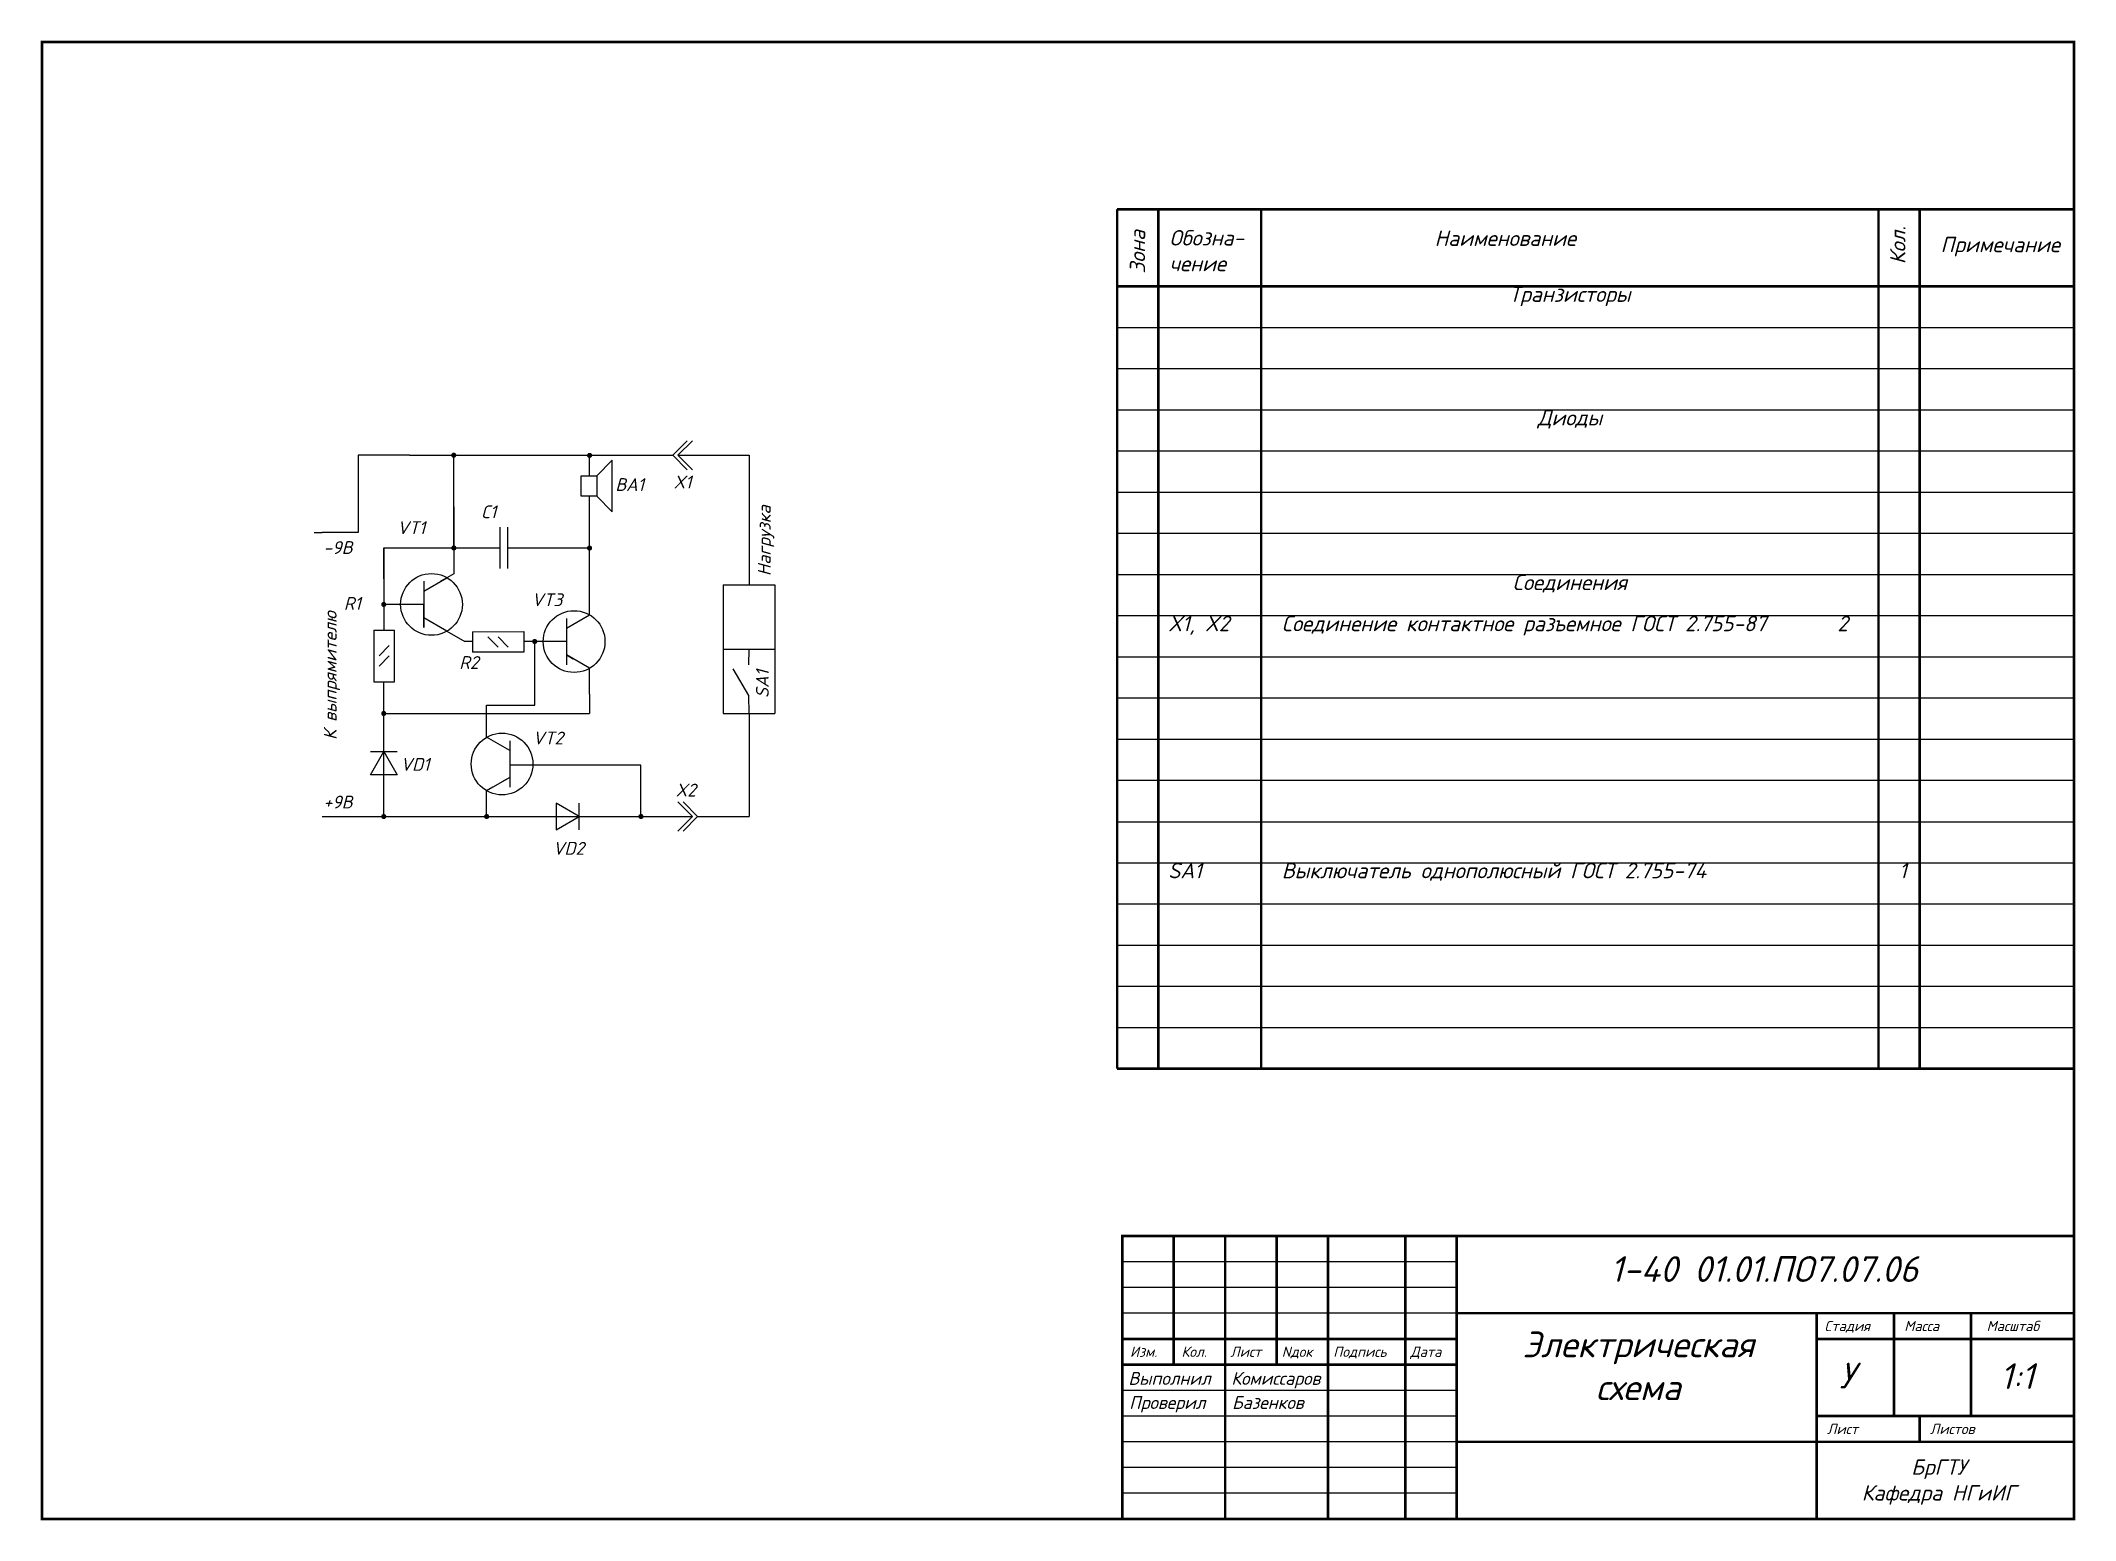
# Model space of a CAD drawing. Header units: millimetres. Extents: x 50 to 445, y 50 to 337.
import ezdxf

# ---------------------------------------------------------------- set-up
doc = ezdxf.new("R2010")
doc.units = ezdxf.units.MM
doc.linetypes.add('Штрихпунктирная', pattern=[30, 24, -3, 0, -3])
doc.styles.get("Standard").update_dxf_attribs({"font": 'isocpeur.ttf', "oblique": 15})

msp = doc.modelspace()

# ---------------------------------------------------------------- linework, layer by layer
for p, q in [((444.99, 304.51), (258.99, 304.51)), ((258.99, 304.51), (258.99, 148.82)), ((258.99, 304.51), (258.99, 289.51)), ((258.99, 304.51), (266.99, 304.51)), ((266.99, 304.51), (266.99, 148.82)), ((266.99, 304.51), (286.99, 304.51)), ((286.99, 304.51), (286.99, 148.82)), ((286.99, 304.51), (406.99, 304.51)), ((406.99, 304.51), (406.99, 148.82)), ((406.99, 304.51), (414.99, 304.51)), ((414.99, 304.51), (414.99, 148.82)), ((258.99, 289.51), (444.99, 289.51)), ((258.99, 289.51), (258.99, 281.51)), ((258.99, 281.51), (444.99, 281.51)), ((444.99, 281.51), (444.99, 273.51)), ((444.99, 273.51), (258.99, 273.51)), ((258.99, 273.51), (258.99, 265.51)), ((258.99, 265.51), (444.99, 265.51)), ((444.99, 265.51), (444.99, 265.51)), ((444.99, 265.51), (444.99, 257.51)), ((172.6, 256.71), (175.43, 259.54)), ((173.6, 256.71), (176.43, 259.54)), ((444.99, 257.51), (258.99, 257.51)), ((258.99, 257.51), (258.99, 249.51)), ((121.43, 256.71), (111.43, 256.71)), ((111.43, 256.71), (111.43, 241.71)), ((121.43, 256.71), (172.6, 256.71)), ((130.06, 238.71), (130.06, 256.71)), ((156.43, 252.73), (156.43, 256.71)), ((160.82, 255.73), (157.82, 252.73)), ((160.82, 245.73), (160.82, 255.73)), ((172.6, 256.71), (175.43, 253.88)), ((173.6, 256.71), (176.43, 253.88)), ((173.6, 256.71), (187.43, 256.71)), ((187.43, 256.71), (187.43, 231.51)), ((154.82, 248.73), (154.82, 252.73)), ((154.82, 252.73), (157.82, 252.73)), ((157.82, 252.73), (157.82, 248.73)), ((258.99, 249.51), (444.99, 249.51)), ((444.99, 249.51), (444.99, 241.51)), ((130.06, 246.71), (130.06, 238.71)), ((157.82, 248.73), (154.82, 248.73)), ((156.43, 230.71), (156.43, 248.73)), ((157.82, 248.73), (160.82, 245.73)), ((111.43, 241.71), (104.43, 241.71)), ((139.06, 234.71), (139.06, 242.71)), ((140.56, 234.71), (140.56, 242.71)), ((444.99, 241.51), (258.99, 241.51)), ((258.99, 241.51), (258.99, 233.51)), ((116.43, 238.71), (121.43, 238.71)), ((116.43, 232.71), (116.43, 238.71)), ((116.43, 238.71), (116.43, 222.71)), ((121.43, 238.71), (130.06, 238.71)), ((130.06, 238.71), (139.06, 238.71)), ((130.06, 238.71), (130.06, 233.7)), ((140.56, 238.71), (156.43, 238.71)), ((130.06, 233.7), (128.71, 232.92)), ((156.43, 225.7), (156.43, 234.51)), ((258.99, 233.51), (444.99, 233.51)), ((444.99, 233.51), (444.99, 225.51)), ((124.21, 230.32), (128.71, 232.92)), ((124.21, 232.22), (124.21, 223.22)), ((182.43, 231.51), (192.43, 231.51)), ((182.43, 231.51), (182.43, 206.51)), ((192.43, 231.51), (192.43, 206.51)), ((124.21, 227.72), (116.43, 227.73)), ((124.21, 223.22), (124.21, 227.72)), ((151.93, 223.1), (156.43, 225.7)), ((444.99, 225.51), (258.99, 225.51)), ((258.99, 225.51), (258.99, 217.51)), ((114.51, 222.71), (118.51, 222.71)), ((114.51, 222.71), (114.51, 212.71)), ((118.51, 212.71), (118.51, 222.71)), ((128.71, 222.52), (124.21, 225.12)), ((128.71, 222.52), (132.21, 220.51)), ((133.65, 222.42), (143.65, 222.46)), ((133.65, 222.42), (133.66, 218.42)), ((143.65, 222.46), (143.66, 218.46)), ((151.93, 225.01), (151.93, 216.01)), ((117.51, 219.71), (115.51, 217.71)), ((115.51, 215.71), (117.51, 217.71)), ((133.65, 220.51), (132.21, 220.51)), ((143.66, 218.46), (133.66, 218.42)), ((136.65, 221.44), (138.64, 219.44)), ((140.64, 219.43), (138.65, 221.44)), ((151.93, 220.51), (143.65, 220.51)), ((145.78, 211.93), (145.78, 220.51)), ((156.43, 215.31), (151.93, 217.91)), ((182.43, 219.01), (192.43, 219.01)), ((187.41, 216.01), (187.43, 219.01)), ((156.43, 210.31), (156.43, 215.31)), ((187.38, 210.01), (184.38, 215.21)), ((185.25, 213.69), (185.25, 213.69)), ((258.99, 217.51), (444.99, 217.51)), ((444.99, 217.51), (444.99, 209.51)), ((114.51, 212.71), (118.51, 212.71)), ((116.43, 206.51), (116.43, 212.71)), ((145.78, 208.14), (145.78, 211.93)), ((156.43, 210.31), (156.43, 206.51)), ((187.43, 206.51), (187.38, 210.01)), ((116.43, 186.51), (116.43, 206.51)), ((116.43, 206.51), (136.43, 206.51)), ((136.43, 201.91), (136.43, 208.14)), ((136.43, 208.14), (145.78, 208.14)), ((136.43, 206.51), (156.43, 206.51)), ((182.43, 206.51), (192.43, 206.51)), ((187.43, 206.51), (187.43, 186.51)), ((444.99, 209.51), (258.99, 209.51)), ((258.99, 209.51), (258.99, 201.51)), ((140.93, 199.31), (136.43, 201.91)), ((113.83, 194.62), (116.43, 199.12)), ((113.83, 199.12), (119.03, 199.12)), ((116.43, 199.12), (119.03, 194.62)), ((140.93, 201.21), (140.93, 192.21)), ((258.99, 201.51), (444.99, 201.51)), ((444.99, 201.51), (444.99, 193.51)), ((119.03, 194.62), (113.83, 194.62)), ((140.93, 194.11), (137.64, 192.21)), ((166.43, 196.51), (140.93, 196.51)), ((166.43, 186.51), (166.43, 196.51)), ((137.64, 192.21), (136.43, 191.51)), ((136.43, 186.51), (136.43, 191.51)), ((444.99, 193.51), (258.99, 193.51)), ((258.99, 193.51), (258.99, 185.51)), ((104.43, 186.51), (116.43, 186.51)), ((116.43, 186.51), (136.43, 186.51)), ((136.43, 186.51), (176.43, 186.51)), ((154.43, 186.51), (149.93, 189.11)), ((149.93, 189.11), (149.93, 183.92)), ((149.93, 183.92), (154.43, 186.51)), ((154.43, 183.92), (154.43, 189.11)), ((176.43, 186.51), (173.6, 189.34)), ((176.43, 186.51), (173.6, 183.68)), ((177.43, 186.51), (174.6, 189.34)), ((177.43, 186.51), (174.6, 183.68)), ((177.43, 186.51), (187.43, 186.51)), ((258.99, 185.51), (444.99, 185.51)), ((258.99, 185.51), (258.99, 177.51)), ((258.99, 177.51), (444.99, 177.51)), ((444.99, 177.51), (444.99, 169.51)), ((444.99, 169.51), (258.99, 169.51)), ((258.99, 169.51), (258.99, 161.51)), ((258.99, 161.51), (444.99, 161.51)), ((444.99, 161.51), (444.99, 153.51)), ((444.99, 153.51), (258.99, 153.51)), ((258.99, 153.51), (258.99, 145.51)), ((258.99, 145.51), (444.99, 145.51)), ((444.99, 145.51), (444.99, 137.51)), ((444.99, 137.51), (258.99, 137.51)), ((258.99, 137.51), (258.99, 137.51)), ((324.99, 100.01), (259.99, 100.01)), ((324.99, 95.01), (259.99, 95.01)), ((324.99, 90.01), (259.99, 90.01)), ((324.99, 75.01), (259.99, 75.01)), ((324.99, 70.01), (259.99, 70.01)), ((324.99, 65.01), (259.99, 65.01)), ((324.99, 60.01), (259.99, 60.01)), ((324.99, 55.01), (259.99, 55.01))]:
    msp.add_line(p, q)
at = {"const_width": 0.5}
msp.add_lwpolyline([(49.99, 50.01), (49.99, 337.01), (444.99, 337.01), (444.99, 50.01)], close=True, dxfattribs=at)
for points in [[(444.99, 304.51), (258.99, 304.51)], [(258.99, 304.51), (258.99, 148.82)], [(444.99, 304.51), (258.99, 304.51)], [(266.99, 304.51), (266.99, 289.51)], [(286.99, 304.51), (286.99, 289.51)], [(406.99, 304.51), (406.99, 289.51)], [(414.99, 304.51), (414.99, 289.51)], [(258.99, 289.51), (444.99, 289.51)], [(266.99, 289.51), (266.99, 241.51)], [(286.99, 289.51), (286.99, 241.51)], [(406.99, 289.51), (406.99, 241.51)], [(414.99, 289.51), (414.99, 241.51)], [(266.99, 241.51), (266.99, 148.82)], [(286.99, 241.51), (286.99, 148.82)], [(406.99, 241.51), (406.99, 148.82)], [(414.99, 241.51), (414.99, 148.82)], [(258.99, 153.51), (258.99, 137.51)], [(266.99, 153.51), (266.99, 137.51)], [(286.99, 153.51), (286.99, 137.51)], [(406.99, 153.51), (406.99, 137.51)], [(414.99, 153.51), (414.99, 137.51)], [(258.99, 137.51), (444.99, 137.51)], [(259.99, 50.01), (259.99, 105.01), (444.99, 105.01)], [(269.99, 80.01), (269.99, 105.01)], [(279.99, 105.01), (279.99, 50.01)], [(289.99, 105.01), (289.99, 80.01)], [(299.99, 50.01), (299.99, 105.01)], [(314.99, 105.01), (314.99, 50.01)], [(324.99, 105.01), (324.99, 50.01)], [(324.99, 90.01), (444.99, 90.01)], [(394.99, 90.01), (394.99, 50.01)], [(409.99, 90.01), (409.99, 70.01)], [(424.99, 90.01), (424.99, 70.01)], [(324.99, 85.01), (259.99, 85.01)], [(394.99, 85.01), (444.99, 85.01)], [(324.99, 80.01), (259.99, 80.01)], [(394.99, 70.01), (444.99, 70.01)], [(414.99, 70.01), (414.99, 65.01)], [(324.99, 65.01), (444.99, 65.01)]]:
    msp.add_lwpolyline(points, dxfattribs=at)
for points in [[(129.79, 256.72, 1), (130.29, 256.72, 1)], [(156.19, 256.68, 1), (156.69, 256.68, 1)], [(129.8, 238.7, 1), (130.3, 238.7, 1)], [(156.18, 238.67, 1), (156.68, 238.67, 1)], [(116.18, 227.72, 1), (116.68, 227.72, 1)], [(145.53, 220.52, 1), (146.03, 220.52, 1)], [(116.18, 206.53, 1), (116.68, 206.53, 1)], [(116.18, 186.51, 1), (116.68, 186.51, 1)], [(136.18, 186.51, 1), (136.68, 186.51, 1)], [(166.18, 186.51, 1), (166.68, 186.51, 1)]]:
    msp.add_lwpolyline(points, format="xyb", close=True, dxfattribs=at)
for points in [[(102.93, 241.71), (104.43, 241.71)], [(128.71, 232.92), (127.41, 232.17)], [(151.93, 217.91), (153.23, 217.16)], [(140.93, 194.11), (139.63, 193.36)], [(104.43, 186.51), (105.93, 186.51)]]:
    msp.add_lwpolyline(points)
for centre in [(125.71, 227.72), (153.43, 220.51), (139.43, 196.71)]:
    msp.add_circle(centre, 6)

# ---------------------------------------------------------------- texts
at = {"oblique": 15}
for s, p in [('Стадия', (396.49, 86.51)), ('Масса', (411.99, 86.51)), ('Масштаб', (427.99, 86.51)), ('Изм.', (261.49, 81.51)), ('Кол.', (271.49, 81.51)), ('Лист', (280.99, 81.51)), ('Nдок', (290.99, 81.51)), ('Подпись', (300.99, 81.51)), ('Дата', (315.99, 81.51)), ('Лист', (396.99, 66.51)), ('Листов', (416.99, 66.51))]:
    msp.add_text(s, height=2, dxfattribs=at).set_placement(p)
at = {"attachment_point": 1, "rotation": 90}
for s, width, heights, insert, char_height in [('Зона', 38.0015, [0], (261.44, 292.01), 3), ('Кол.', 57.9583, [0], (409.23, 293.82), 3), ('Нагрузка', 28.7853, [4.49], (189.15, 233.22), 2.5), ('К выпрямителю', 28.7853, [4.49], (104.77, 201.39), 2.5), ('SA1', 6.5305, [0], (188.78, 209.52), 2.5)]:
    msp.add_mtext_dynamic_manual_height_columns(s, width=width, gutter_width=12.5, heights=heights, dxfattribs=dict(at, insert=insert, char_height=char_height))
at = {"attachment_point": 1}
for s, width, gutter_width, heights, insert, char_height in [('Обозна-\\Pчение', 17.2688, 12.5, [0], (269.15, 300.46), 3), ('\\pxqc;Наименование', 94.9085, 12.5, [0], (286.99, 300.38), 3), ('Примечание', 20.0259, 12.5, [0], (419.04, 299.16), 3), ('\\pxb0.83333,qc;Транзисторы', 120, 12.5, [8], (286.99, 289.51), 3), ('\\pxb0.83333,qc;Диоды', 120, 12.5, [8], (286.99, 265.51), 3), ('ВА1', 6.5305, 12.5, [0], (161.44, 252.26), 2.5), ('X1', 9.618, 12.5, [0], (172.76, 252.75), 2.5), ('С1', 6.1726, 12.5, [0], (135.4, 246.97), 2.5), ('VT1', 23.0495, 12.5, [0], (119.04, 243.88), 2.5), ('-9В', 10.3287, 12.5, [0], (104.7, 240.02), 2.5), ('\\pxb0.83333,qc;Соединения', 120, 12.5, [8], (286.99, 233.51), 3), ('VT3', 23.0495, 12.5, [0], (145.18, 229.88), 2.5), ('\\pxqc;R1', 8.4942, 12.5, [0], (106.08, 229.16), 2.5), ('\\pxb0.83333,ql; X1, X2^IСоединение контактное разъемное ГОСТ 2.755-87^I^I2', 158.4937, 12.5, [7.95], (266.99, 225.51), 3), ('\\pxqc;R2', 8.4942, 12.5, [0], (128.74, 217.68), 2.5), ('VT2', 23.0495, 12.5, [0], (145.38, 203.01), 2.5), ('\\pxqc;VD1', 8.4845, 12.5, [0], (118.27, 197.89), 2.5), ('+9В', 10.3287, 12.5, [0], (104.7, 190.57), 2.5), ('X2', 9.618, 12.5, [0], (173.16, 192.9), 2.5), ('VD2', 2.5, 12.5, [0], (149.29, 181.58), 2.5), ('\\pxb0.83333; SA1^I^IВыключатель однополюсный ГОСТ 2.755-74^I^I^I ^I1', 158.413, 0, [7.45], (266.99, 177.51), 3)]:
    msp.add_mtext_dynamic_manual_height_columns(s, width=width, gutter_width=gutter_width, heights=heights, dxfattribs=dict(at, insert=insert, char_height=char_height))
at = {"linetype": 'Штрихпунктирная', "attachment_point": 1}
for s, width, heights, insert, char_height in [('\\pxqc;1-40 01.01.ПО7.07.06', 118.6205, [5.67], (325.45, 101.08), 5), ('\\pxqc;Электрическая\\Pсхема', 59.73, [18.86], (330.42, 86.44), 5), ('У', 7.8625, [0], (399.38, 80.38), 5), ('1:1', 11.7368, [0], (430.61, 80.27), 5), ('Выполнил^IКомиссаров', 44.7354, [0], (261.18, 78.58), 2.5), ('Проверил ^IБазенков', 35.4586, [0], (261.33, 73.89), 2.5), ('\\pxqc;БрГТУ\\PКафедра НГиИГ', 37.0337, [0], (400.19, 61.6), 3)]:
    msp.add_mtext_dynamic_manual_height_columns(s, width=width, gutter_width=12.5, heights=heights, dxfattribs=dict(at, insert=insert, char_height=char_height))

doc.saveas('drawing.dxf')
